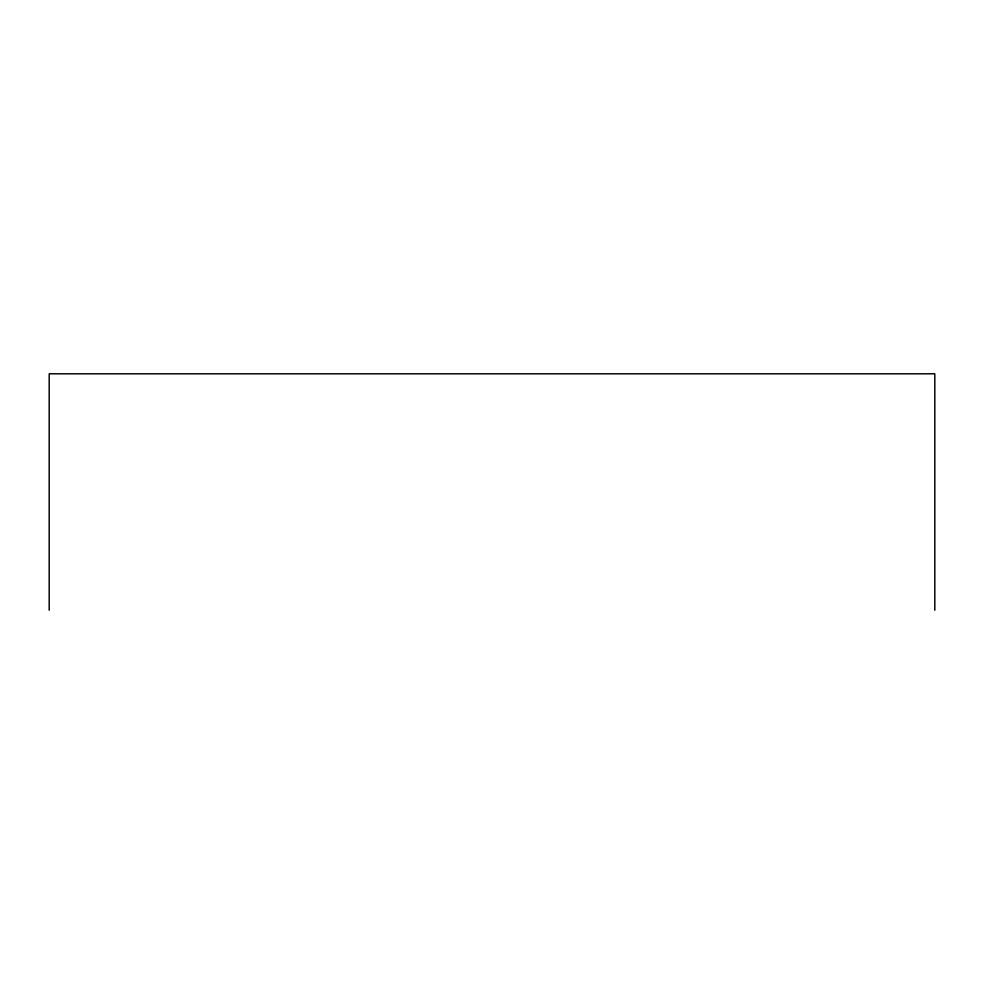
<?xml version="1.0" encoding="UTF-8"?>
<svg xmlns="http://www.w3.org/2000/svg" width="984" height="984" viewBox="0 0 984 984"><rect width="100%" height="100%" fill="white"/><g stroke="black" fill="none" stroke-linecap="round" stroke-linejoin="round"><path stroke-width="1.48" d="M934.8 610.203L934.8 373.797L49.2 373.797L49.2 610.203"/></g></svg>
